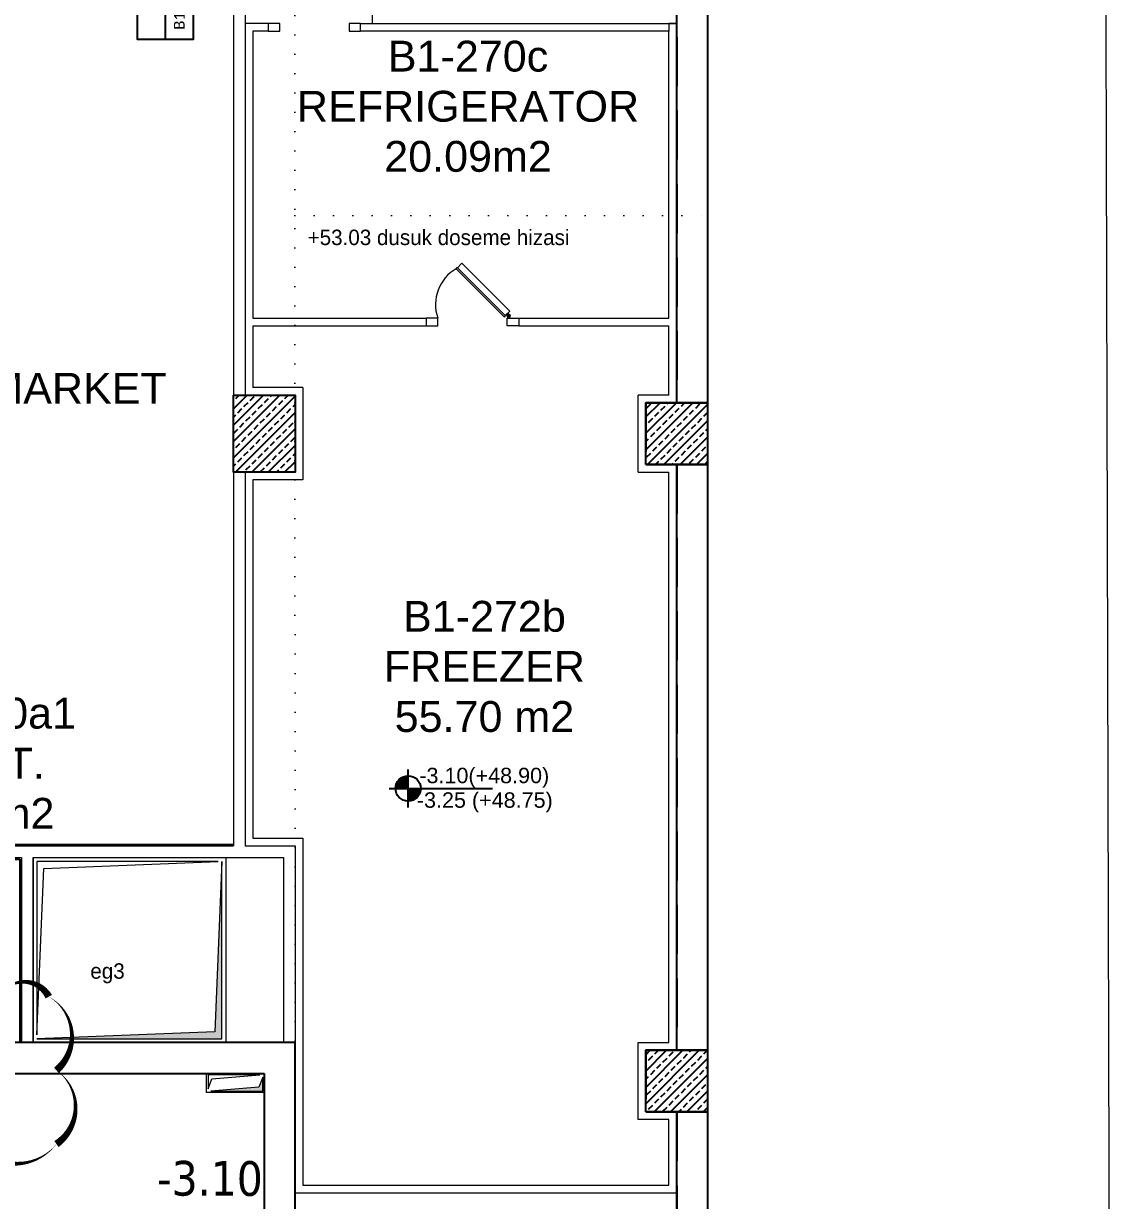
# Model space of a CAD drawing. Header units: metres. Extents: x -20317 to 2216, y -10281 to 3094.
# Drawn here: x -1191 to 223, y -6831 to -5304 of the extents above; entities that cross this region are included whole.
import ezdxf
from ezdxf.enums import TextEntityAlignment as Align

# ---------------------------------------------------------------- set-up
doc = ezdxf.new("R2010")
doc.units = ezdxf.units.M
doc.header["$MEASUREMENT"] = 0
doc.linetypes.add('DOT2', pattern=[0.125, 0, -0.125])
doc.linetypes.add('HIDDEN', pattern=[9.525, 6.35, -3.175])
doc.layers.get('0').update_dxf_attribs({"color": 30, "lineweight": 0})
for name, color, linetype, lineweight in [('Ag-040', 2, 'Continuous', 20), ('AG-Wall', 4, 'Continuous', 20), ('AG-Wall-Cold Room Panel', 1, 'Continuous', 18), ('AI-040 @ 250', 2, 'Continuous', 20), ('HOLD', 7, 'Continuous', 0), ('IMAR', 1, 'Continuous', 20), ('shaft', 3, 'Continuous', 20)]:
    doc.layers.add(name, color=color, linetype=linetype, lineweight=lineweight)
for name, color, linetype in [('AG-DOOR-POLYETHYLENE', 213, 'Continuous'), ('AG-PLASTER', 73, 'Continuous'), ('AG-TEXT', 7, 'Continuous'), ('V-0_Hatch_Concrete', 252, 'Continuous'), ('V-0_Notation_Level_200', 2, 'Continuous'), ('V-2_Column', 160, 'Continuous'), ('V-2_Wall_Concrete', 160, 'Continuous'), ('V_KOT', 2, 'Continuous')]:
    doc.layers.add(name, color=color, linetype=linetype)
doc.styles.add('$0$ARIAL', font='arial.ttf', dxfattribs={"width": 0.9})
doc.styles.add('$0$IIS IKEA SANS', font='')
doc.styles.add('ALANLAR_B8$0$ALANLAR_B8$0$VIVA_100', font='arial.ttf', dxfattribs={"height": 25})
doc.styles.add('CALIBRI LIGHT', font='calibril.ttf')
doc.styles.add('IIS IKEA SANS', font='')
doc.styles.get('$0$IIS IKEA SANS').set_extended_font_data('IKEA Sans')
doc.styles.get('IIS IKEA SANS').set_extended_font_data('IKEA Sans')

# ---------------------------------------------------------------- blocks, each defined once
blk = doc.blocks.new('A$C25E070F3')
at = {"layer": 'shaft'}
h = blk.add_hatch(color=256, dxfattribs=at)
h.dxf.hatch_style = 1
h.paths.add_polyline_path([(-824, -2050), (-350, -2050), (-350, -255), (-420, -1980)])
at = {"layer": 'AG-PLASTER'}
for p, q in [((-1070, 12070), (5300, 12070)), ((-1070, 12070), (-1070, 11530)), ((-880, 11880), (2530, 11880)), ((-880, 11880), (-880, 11530)), ((2530, 11880), (2530, 9500)), ((-880, 11530), (-1070, 11530)), ((-880, 9870), (-1070, 9870)), ((-1070, 9870), (-1070, 9500)), ((-880, 9870), (-880, 9500)), ((-1070, -2270), (-1070, 9500)), ((-880, 9500), (-100, 9500)), ((140, -2080), (140, -100)), ((3370, -1950), (3180, -1950)), ((3180, -1950), (3180, -2080)), ((3370, -2270), (3370, -1950)), ((3180, -2080), (140, -2080)), ((-1070, -2270), (3370, -2270))]:
    blk.add_line(p, q, dxfattribs=at)
blk.add_lwpolyline([(3180, -100), (3180, -290), (3370, -290), (3370, -100)], dxfattribs=at)
at = {"layer": 'AG-Wall'}
for p, q in [((-1050, 12050), (5300, 12050)), ((-1050, 12050), (-1050, 11550)), ((5450, 12050), (6100, 12050)), ((6100, 12050), (6100, 9500)), ((-900, 11900), (2550, 11900)), ((-900, 11900), (-900, 11550)), ((2550, 11900), (2550, 9500)), ((2700, 11900), (5950, 11900)), ((2700, 11900), (2700, 9500)), ((5950, 11900), (5950, 9500)), ((-900, 11550), (-1050, 11550)), ((-900, 9850), (-1050, 9850)), ((-1050, 9850), (-1050, -2250)), ((-900, 9850), (-900, 9480)), ((-100, 9480), (-900, 9480)), ((-100, 9330), (-900, 9330)), ((-900, 9330), (-900, 4000)), ((-900, 3800), (-900, 150)), ((-900, 150), (-100, 150)), ((-900, 0), (-100, 0)), ((-900, 0), (-900, -2100)), ((-30, -100), (-30, -2100)), ((-30, -100), (-30, -2100)), ((120, -100), (120, -2100)), ((120, -2100), (120, -100)), ((3350, -1970), (3200, -1970)), ((3200, -1970), (3200, -2100)), ((3350, -2250), (3350, -1970)), ((-30, -2100), (-900, -2100)), ((3200, -2100), (120, -2100)), ((-1050, -2250), (3350, -2250))]:
    blk.add_line(p, q, dxfattribs=at)
for points in [[(-100, 4000), (-900, 4000)], [(-100, 3800), (-900, 3800)], [(3200, -100), (3200, -270), (3350, -270), (3350, -100)]]:
    blk.add_lwpolyline(points, dxfattribs=at)
at = {"layer": 'shaft', "ltscale": 2000}
blk.add_lwpolyline([(-900, -100), (-300, -100), (-300, -2100), (-900, -2100), (-900, -100)], dxfattribs=at)
at = {"layer": 'shaft'}
blk.add_lwpolyline([(-824, -2050), (-350, -2050), (-350, -255), (-420, -1980), (-824, -2050)], dxfattribs=at)
at = {"layer": 'V-2_Wall_Concrete', "ltscale": 1000, "transparency": 33554687}
for p, q in [((720, 9500), (-100, 9500)), ((-100, 9500), (-100, -100)), ((720, 9100), (720, 9500)), ((6100, 9500), (2420, 9500)), ((2420, 9100), (2420, 9500)), ((6100, -100), (6100, 9500)), ((300, 300), (300, 9100)), ((300, 9100), (720, 9100)), ((2420, 9100), (5700, 9100)), ((5700, 9100), (5700, 300)), ((500, 300), (300, 300)), ((500, 300), (500, -100)), ((5700, 300), (2200, 300)), ((2200, -100), (2200, 300)), ((-100, -100), (500, -100)), ((2200, -100), (6100, -100))]:
    blk.add_line(p, q, dxfattribs=at)
at = {"layer": 'AG-TEXT', "ltscale": 0.3, "style": '$0$IIS IKEA SANS'}
blk.add_text('ELEC.', height=200, rotation=90, dxfattribs=at).set_placement((-518, -1857))
blk = doc.blocks.new('$0$150714_ARSA$0$KOLON 80X120')
at = {"layer": 'V-0_Hatch_Concrete'}
h = blk.add_hatch(dxfattribs=at)
h.set_pattern_fill('ANSI33', color=256, scale=60)
h.set_pattern_definition([(45, (-19036.79, -4512.143), (-10.606602, 10.606602), []), (45, (-19026.183, -4512.143), (-10.606602, 10.606602), [7.5, -3.75])])
h.paths.add_polyline_path([(0, 100), (80, 100), (80, 0), (0, 0)])
blk.add_lwpolyline([(0, 100), (80, 100), (80, 0), (0, 0), (0, 100)])
blk = doc.blocks.new('kolon 80x80')
at = {"layer": 'V-0_Hatch_Concrete'}
h = blk.add_hatch(dxfattribs=at)
h.set_pattern_fill('ANSI33', color=256, scale=0.6)
h.set_pattern_definition([(45, (-190.3679, -46.12143), (-0.10606602, 0.10606602), []), (45, (-190.26183, -46.12143), (-0.10606602, 0.10606602), [0.075, -0.0375])])
h.paths.add_polyline_path([(0, -0.8), (0.8, -0.8), (0.8, 0), (0, 0)])
blk.add_lwpolyline([(0, -0.8), (0, 0), (0.8, 0), (0.8, -0.8)], close=True)
blk = doc.blocks.new('*U16')
at = {"style": '$0$ARIAL'}
for tag, p in [('NO', (1.676, 0.8)), ('MAHAL', (1.676, -1.8)), ('ALAN', (1.676, -4.4))]:
    blk.add_attdef(tag, text='', height=1.6, dxfattribs=at).set_placement(p, align=Align.MIDDLE_CENTER)
blk = doc.blocks.new('A$C022B2E79')
at = {"layer": 'AG-Wall-Cold Room Panel', "ltscale": 1000}
for points in [[(1.8, 69.8, -0.39805), (1.9, 69.8), (5.2, 66.8), (3, 64.6), (0, 67.8, -0.39805), (0, 68)], [(2.9, 69.6, 0.617768), (3.4, 69.9), (3.5, 71), (0.3, 71), (0.4, 69.9, 0.617768), (0.9, 69.6, -0.364026)], [(0.6, 66.6), (0.4, 69.9, 0.617768), (0.9, 69.6, -0.364026), (2.9, 69.6, 0.617768), (3.4, 69.9), (3.3, 66.6, -0.39805), (3.2, 66.5), (0.7, 66.5, -0.39805)], [(68.5, 5.7, 0.491935), (69.9, 7.1), (7.7, 69.3, 0.499706), (6.3, 67.9)]]:
    blk.add_lwpolyline(points, format="xyb", close=True, dxfattribs=at)
blk.add_lwpolyline([(62.9, 0), (68.5, 5.7), (6.3, 67.9), (0.6, 62.2), (62.9, 0)], dxfattribs=at)
blk.add_circle((1.9, 67.9), 1, dxfattribs=at)
blk.add_circle((1.9, 67.9), 1, dxfattribs=at)
blk.add_arc((43.5, 53.5), 53.4, 299.6259, 19.0898, dxfattribs=at)
blk = doc.blocks.new('*U46')
for p, q in [((0, -493), (0, 493)), ((-493, 0), (2191, 0))]:
    blk.add_line(p, q)
at = {"const_width": 328}
for points in [[(0, 164, 0.414214), (-164, 0, 0.414214)], [(0, -164, 0.414214), (164, 0, 0.414214)]]:
    blk.add_lwpolyline(points, format="xyb", dxfattribs=at)
blk.add_circle((0, 0), 328)
at = {"style": 'ALANLAR_B8$0$ALANLAR_B8$0$VIVA_100'}
for tag, p in [('%%P0.00', (1897, 137)), ('-0.07', (1834, -502))]:
    blk.add_attdef(tag, text='', height=400, dxfattribs=at).set_placement(p, align=Align.RIGHT)
blk = doc.blocks.new('A$C261E3135')
at = {"layer": 'IMAR', "lineweight": 20}
blk.add_lwpolyline([(27.584, -93.428), (9.075, -6.224), (7.982, -4.119), (4.604, -0.557), (2.842, 0.329), (-93.302, -10.366)], dxfattribs=at)
blk = doc.blocks.new('*U118')
blk.add_lwpolyline([(1000, -450), (2200, -450), (2200, 450), (1000, 450)], close=True)
for points in [[(2200, 0), (0, 0)], [(1600, -450), (1600, 0)]]:
    blk.add_lwpolyline(points)
at = {"style": 'CALIBRI LIGHT'}
for tag, height, p in [('GENİŞLİK', 250, (500, 225)), ('KAPIKODU', 175, (1600, 225)), ('YÜKSEKLİK', 250, (500, -225)), ('KATTAKI.SAYISI', 175, (1300, -225)), ('BULUNDUGU.KAT', 175, (1900, -225))]:
    blk.add_attdef(tag, text='', height=height, dxfattribs=at).set_placement(p, align=Align.MIDDLE_CENTER)

msp = doc.modelspace()

# ---------------------------------------------------------------- hatches: boundary and pattern name
at = {"layer": 'shaft'}
h = msp.add_hatch(color=256, dxfattribs=at)
h.dxf.hatch_style = 1
h.paths.add_polyline_path([(-1173.4, -6620.9), (-933.4, -6620.9), (-933.4, -6390.9), (-942.4, -6611.9)])
h = msp.add_hatch(color=256, dxfattribs=at)
h.dxf.hatch_style = 1
h.paths.add_polyline_path([(-947.8, -6688.9), (-880.4, -6688.9), (-880.4, -6670.9), (-885.4, -6683.9)])

# ---------------------------------------------------------------- linework, layer by layer
at = {"layer": 'Ag-040', "color": 2, "linetype": 'HIDDEN', "lineweight": -2, "ltscale": 10, "transparency": 33554610}
msp.add_lwpolyline([(-343.4, -7475.9), (-838.4, -7475.9), (-838.4, -6625.9), (-1678.4, -6625.9), (-1678.4, -4205.9), (-838.4, -4205.9), (-838.4, -4195.9), (-343.4, -4195.9), (-343.4, -4955.9), (-383.4, -4955.9), (-383.4, -5035.9), (-343.4, -5035.9), (-343.4, -5795.9), (-383.4, -5795.9), (-383.4, -5875.9), (-343.4, -5875.9), (-343.4, -6635.9), (-383.4, -6635.9), (-383.4, -6715.9), (-343.4, -6715.9), (-343.4, -6820.9)], close=True, dxfattribs=at)
at = {"layer": 'AG-Wall', "ltscale": 2.5}
for p, q in [((-738.4, -5173.9), (-738.4, -5303.9)), ((-903.4, -5210.9), (-903.4, -5785.9)), ((-918.4, -5225.9), (-918.4, -5785.9)), ((-738.4, -5303.9), (-343.4, -5303.9)), ((-918.4, -5885.9), (-918.4, -6370.9)), ((-903.4, -5885.9), (-903.4, -6370.9)), ((-838.4, -6820.9), (-343.4, -6820.9))]:
    msp.add_line(p, q, dxfattribs=at)
at = {"layer": 'AG-Wall-Cold Room Panel', "ltscale": 1000}
for p, q in [((-903.4, -5303.9), (-903.4, -5785.9)), ((-873.4, -5303.9), (-903.4, -5303.9)), ((-343.4, -5795.9), (-343.4, -5303.9)), ((-873.4, -5313.9), (-893.4, -5313.9)), ((-893.4, -5313.9), (-893.4, -5685.9)), ((-353.4, -5685.9), (-353.4, -5313.9)), ((-893.4, -5685.9), (-668.4, -5685.9)), ((-548.4, -5685.9), (-353.4, -5685.9)), ((-893.4, -5695.9), (-668.4, -5695.9)), ((-893.4, -5695.9), (-893.4, -5775.9)), ((-548.4, -5695.9), (-353.4, -5695.9)), ((-353.4, -5785.9), (-353.4, -5695.9)), ((-838.4, -5785.9), (-903.4, -5785.9)), ((-828.4, -5775.9), (-893.4, -5775.9)), ((-838.4, -5785.9), (-838.4, -5885.9)), ((-828.4, -5775.9), (-828.4, -5895.9)), ((-393.4, -5885.9), (-393.4, -5785.9)), ((-353.4, -5785.9), (-393.4, -5785.9)), ((-383.4, -5875.9), (-383.4, -5795.9)), ((-343.4, -5795.9), (-383.4, -5795.9)), ((-343.4, -5875.9), (-383.4, -5875.9)), ((-343.4, -6635.9), (-343.4, -5875.9)), ((-838.4, -5885.9), (-903.4, -5885.9)), ((-903.4, -5885.9), (-903.4, -6370.9)), ((-393.4, -5885.9), (-353.4, -5885.9)), ((-828.4, -5895.9), (-893.4, -5895.9)), ((-903.4, -6370.9), (-838.4, -6370.9)), ((-838.4, -6370.9), (-838.4, -6820.9)), ((-383.4, -6715.9), (-383.4, -6635.9)), ((-383.4, -6635.9), (-343.4, -6635.9)), ((-343.4, -6715.9), (-383.4, -6715.9)), ((-343.4, -6820.9), (-343.4, -6715.9)), ((-838.4, -6820.9), (-343.4, -6820.9))]:
    msp.add_line(p, q, dxfattribs=at)
for points in [[(-873.4, -5313.9), (-858.4, -5313.9), (-858.4, -5303.9), (-873.4, -5303.9)], [(-768.4, -5313.9), (-753.4, -5313.9), (-753.4, -5303.9), (-768.4, -5303.9)], [(-353.4, -5313.9), (-753.4, -5313.9), (-753.4, -5303.9), (-353.4, -5303.9)], [(-668.4, -5695.9), (-653.4, -5695.9), (-653.4, -5685.9), (-668.4, -5685.9)], [(-548.4, -5695.9), (-563.4, -5695.9), (-563.4, -5685.9), (-548.4, -5685.9)]]:
    msp.add_lwpolyline(points, close=True, dxfattribs=at)
for points in [[(-343.4, -5303.9), (-353.4, -5303.9)], [(-893.4, -5895.9), (-893.4, -6360.9), (-828.4, -6360.9), (-828.4, -6810.9), (-353.4, -6810.9), (-353.4, -6725.9), (-393.4, -6725.9), (-393.4, -6625.9), (-353.4, -6625.9), (-353.4, -5885.9)]]:
    msp.add_lwpolyline(points, dxfattribs=at)
at = {"layer": 'HOLD'}
msp.add_lwpolyline([(-1158, -6566.4, 0, 9.56, -0.517742), (-1148, -6662, 0, 9.56, -0.520567), (-1148, -6757.6, 0, 9.56, -0.470181), (-1251.3, -6760, 0, 9.56, -0.520567), (-1346.9, -6760, 0, 9.56, -0.581384), (-1432.5, -6760, 0, 9.56, -0.520567), (-1469.6, -6701.4, 0, 9.56, -0.520567), (-1469.6, -6605.9, 0, 9.56, -0.520567), (-1413.4, -6566.4, 0, 9.56, -0.520567), (-1317.8, -6566.4, 0, 9.56, -0.520567), (-1222.2, -6566.4, 0, 9.56, -0.601722)], format="xyseb", close=True, dxfattribs=at)
at = {"layer": 'shaft', "linetype": 'DOT2', "ltscale": 200}
for p, q in [((-838.4, -8405.9), (-838.7, -4095.9)), ((-838.7, -5552.9), (-303.4, -5552.9))]:
    msp.add_line(p, q, dxfattribs=at)
at = {"layer": 'shaft'}
msp.add_lwpolyline([(-1178.4, -6385.9), (-928.4, -6385.9), (-928.4, -6625.9), (-1178.4, -6625.9)], close=True, dxfattribs=at)
for points in [[(-938.4, -6390.9), (-1173.4, -6390.9), (-1173.4, -6615.9), (-1164.4, -6399.9), (-938.4, -6390.9)], [(-1173.4, -6620.9), (-933.4, -6620.9), (-933.4, -6390.9), (-942.4, -6611.9), (-1173.4, -6620.9)], [(-884.1, -6667.9), (-951.4, -6667.9), (-951.4, -6685.8), (-946.4, -6672.9), (-884.1, -6667.9)], [(-947.8, -6688.9), (-880.4, -6688.9), (-880.4, -6670.9), (-885.4, -6683.9), (-947.8, -6688.9)]]:
    msp.add_lwpolyline(points, dxfattribs=at)
at = {"layer": 'shaft', "ltscale": 2000}
msp.add_lwpolyline([(-878.4, -6665.9), (-878.4, -6690.9), (-953.4, -6690.9), (-953.4, -6665.9)], close=True, dxfattribs=at)
at = {"layer": 'V-2_Column'}
for points in [[(-303.4, -5035.9), (-303.4, -5795.9), (-343.4, -5795.9), (-343.4, -5035.9)], [(-303.4, -6715.9), (-303.4, -7475.9), (-343.4, -7475.9), (-343.4, -6715.9)]]:
    msp.add_lwpolyline(points, close=True, dxfattribs=at)
msp.add_lwpolyline([(-343.4, -6635.9), (-343.4, -5875.9), (-303.4, -5875.9), (-303.4, -6635.9), (-343.4, -6635.9)], dxfattribs=at)

# ---------------------------------------------------------------- block references
at = {"xscale": 100, "yscale": 100, "zscale": 100, "rotation": 348.1667443523885}
msp.add_blockref('A$C261E3135', (-560.7, 772.2), dxfattribs=at)
at = {"xscale": 0.1, "yscale": 0.1, "zscale": 0.1}
msp.add_blockref('A$C25E070F3', (-1448.4, -7575.9), dxfattribs=at)
at = {"layer": 'AG-DOOR-POLYETHYLENE'}
ref = msp.add_blockref('*U118', (-1006.7, -5148.5), dxfattribs=dict(at, xscale=-0.08000000000000002, yscale=0.08000000000000002, zscale=0.08000000000000002, rotation=90))
ref.add_attrib('BULUNDUGU.KAT', 'B1', dxfattribs={"layer": '0', "height": 14, "rotation": 90, "style": 'CALIBRI LIGHT'}).set_placement((-988.7, -5300.5), align=Align.MIDDLE_CENTER)
ref.add_attrib('KATTAKI.SAYISI', '1', dxfattribs={"layer": '0', "height": 14, "rotation": 90, "style": 'CALIBRI LIGHT'}).set_placement((-988.7, -5252.5), align=Align.MIDDLE_CENTER)
ref.add_attrib('KAPIKODU', 'P4', dxfattribs={"layer": '0', "height": 14, "rotation": 90, "style": 'CALIBRI LIGHT'}).set_placement((-1024.7, -5276.5), align=Align.MIDDLE_CENTER)
ref.add_attrib('YÜKSEKLİK', '220', dxfattribs={"layer": '0', "height": 20, "rotation": 90, "style": 'CALIBRI LIGHT'}).set_placement((-988.7, -5188.5), align=Align.MIDDLE_CENTER)
ref.add_attrib('GENİŞLİK', '130', dxfattribs={"layer": '0', "height": 20, "rotation": 90, "style": 'CALIBRI LIGHT'}).set_placement((-1024.7, -5188.5), align=Align.MIDDLE_CENTER)
at = {"layer": 'AG-Wall-Cold Room Panel', "ltscale": 1000, "rotation": 180}
msp.add_blockref('A$C022B2E79', (-559.4, -5614.9), dxfattribs=at)
at = {"layer": 'AI-040 @ 250', "color": 2, "linetype": 'Continuous', "lineweight": 20, "xscale": 25, "yscale": 25, "zscale": 25}
for p, values in [((-656, -5366.2), {'ALAN': '20.09m2', 'MAHAL': 'REFRIGERATOR', 'NO': 'B1-270c'}), ((-1408.4, -5732.1), {'ALAN': '103.05 m2', 'MAHAL': 'SWEEDISH FOOD MARKET', 'NO': 'B1-290'}), ((-634.7, -6092.9), {'ALAN': '55.70 m2', 'MAHAL': 'FREEZER', 'NO': 'B1-272b'}), ((-1285.7, -6218.5), {'ALAN': '8.12m2', 'MAHAL': 'VEST.', 'NO': 'B1-790a1'})]:
    msp.add_blockref('*U16', p, dxfattribs=at).add_auto_attribs(values)
at = {"layer": 'V-0_Notation_Level_200'}
ref = msp.add_blockref('*U46', (-691.8, -6296.2), dxfattribs=dict(at, xscale=0.05, yscale=0.05, zscale=0.05))
ref.add_attrib('-0.07', '  -3.25 (+48.75)', dxfattribs={"layer": '0', "height": 20, "style": 'ALANLAR_B8$0$ALANLAR_B8$0$VIVA_100'}).set_placement((-600.1, -6321.3), align=Align.CENTER)
ref.add_attrib('%%P0.00', ' -3.10(+48.90)', dxfattribs={"layer": '0', "height": 20, "style": 'ALANLAR_B8$0$ALANLAR_B8$0$VIVA_100'}).set_placement((-596.9, -6289.4), align=Align.CENTER)
at = {"layer": 'V-2_Column'}
msp.add_blockref('$0$150714_ARSA$0$KOLON 80X120', (-918.4, -5885.9), dxfattribs=at)
at = {"layer": 'V-2_Column', "xscale": 100, "yscale": 100, "zscale": 100}
for p in [(-383.4, -5795.9), (-383.4, -6635.9)]:
    msp.add_blockref('kolon 80x80', p, dxfattribs=at)

# ---------------------------------------------------------------- texts
at = {"layer": 'AG-TEXT', "ltscale": 0.3, "style": '$0$IIS IKEA SANS'}
msp.add_text('eg3', height=20, dxfattribs=at).set_placement((-1104.1, -6543.1))
at = {"layer": 'shaft', "linetype": 'DOT2', "ltscale": 200, "style": 'IIS IKEA SANS'}
msp.add_text('+53.03 dusuk doseme hizasi', height=20, dxfattribs=at).set_placement((-822.2, -5591.3))
at = {"layer": 'V_KOT', "insert": (-880.4, -6825.7, 0), "char_height": 45, "width": 184.417, "attachment_point": 9, "rotation": 359.7777}
msp.add_mtext('\\pt45;{\\fTahoma|b0|i0|c162|p34;-3.10}', dxfattribs=at)

doc.saveas('drawing.dxf')
